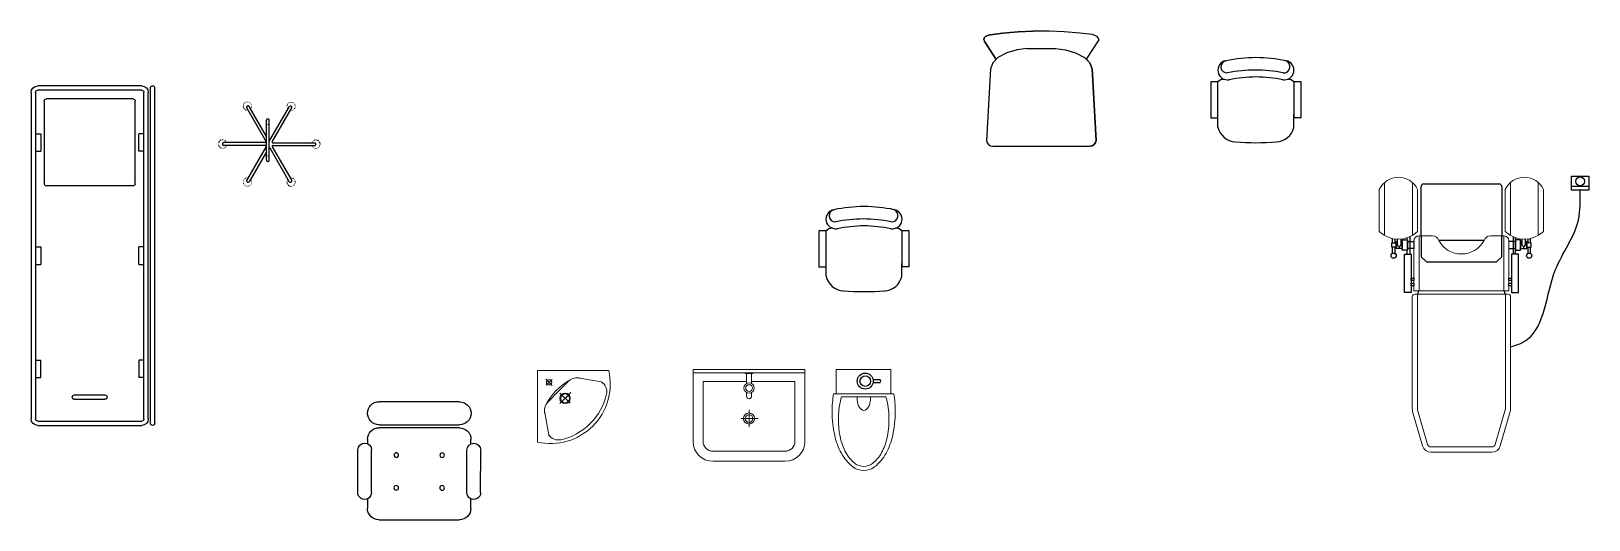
# Model space of a CAD drawing. Header units: inches. Extents: x -3793 to 5149, y -330 to 2476.
import ezdxf

# ---------------------------------------------------------------- set-up
doc = ezdxf.new("R2010")
doc.units = ezdxf.units.IN
doc.header["$MEASUREMENT"] = 0
doc.linetypes.add('DOT2', pattern=[0.125, 0, -0.125])
doc.layers.add('All', color=7, linetype='Continuous')
doc.layers.add('DIMENSIONES', color=1, linetype='Continuous', lineweight=25)
doc.layers.add('ICU bed', color=255, linetype='Continuous', lineweight=15)
doc.styles.add('ГОСТ 2.304', font='isocpeui.ttf')

# ---------------------------------------------------------------- blocks, each defined once
blk = doc.blocks.new('Basin 1')
at = {"color": 0, "lineweight": 0}
for p, q in [((-321.1, 0), (321.1, 0)), ((-321.1, 0), (-321.1, -412.8)), ((321.1, 0), (321.1, -412.8)), ((-321.1, -19.1), (321.1, -19.1)), ((-263.7, -68.8), (-14.5, -68.8)), ((-263.7, -68.8), (-263.7, -412.8)), ((-22, -19.1), (-22, -23)), ((-22, -23), (0, -23)), ((-14.5, -23), (-14.5, -80.9)), ((22, -23), (0, -23)), ((14.5, -23), (14.5, -80.9)), ((14.5, -68.8), (263.7, -68.8)), ((22, -19.1), (22, -23)), ((263.7, -68.8), (263.7, -412.8)), ((-14.5, -132.4), (-14.5, -153.4)), ((14.5, -132.4), (14.5, -153.4)), ((0, -231.2), (0, -328.9)), ((-45.1, -281.9), (52.6, -281.9)), ((-206.4, -470.1), (206.4, -470.1)), ((-206.4, -527.5), (206.4, -527.5))]:
    blk.add_line(p, q, dxfattribs=at)
for centre, radius in [((0.1, -106.6), 29.6), ((0.1, -106.6), 19.2), ((0, -281.9), 31.9), ((0, -281.9), 21.8)]:
    blk.add_circle(centre, radius, dxfattribs=at)
for centre, radius, start, end in [((0.1, -153.7), 14.6, 179.07809, 269.07809), ((-0.1, -153.7), 14.6, 270.92191, 0.92191), ((-206.4, -412.8), 114.7, 180, 270), ((-206.4, -412.8), 57.3, 180, 270), ((206.4, -412.8), 114.7, 270, 0), ((206.4, -412.8), 57.3, 270, 0)]:
    blk.add_arc(centre, radius, start, end, dxfattribs=at)
blk = doc.blocks.new('Basin 2')
at = {"lineweight": 13}
for p, q in [((0, -410), (0, 0)), ((0, 0), (410, 0)), ((230.7, -40.7), (368.4, -65)), ((40.7, -230.7), (65, -368.4))]:
    blk.add_line(p, q, dxfattribs=at)
at = {"lineweight": 5}
for p, q in [((0, 0), (0, -200)), ((48.1, -48.1), (85.9, -85.9)), ((84.6, -50), (51.2, -83.3)), ((67.3, -67.3), (84.6, -50)), ((120.2, -120.2), (181, -59.4)), ((120.2, -120.2), (59.4, -181)), ((129.4, -129.4), (187.5, -187.5)), ((193, -125.2), (129.5, -188.7)), ((159.1, -159.1), (193, -125.2))]:
    blk.add_line(p, q, dxfattribs=at)
for centre, radius in [((67.3, -67.3), 15), ((159.1, -159.1), 30)]:
    blk.add_circle(centre, radius, dxfattribs=at)
at = {"lineweight": 13}
blk.add_circle((159.1, -159.1), 25, dxfattribs=at)
for centre, radius, start, end in [((355.5, -354.6), 345.1, 116.939, 154.30927), ((227.5, -107.4), 66.8, 72.81018, 134.07248), ((76, -76), 342.6, 315, 12.8137), ((331.8, -120.3), 66.4, 346.6009, 56.5492), ((107.4, -227.5), 66.8, 135.92752, 197.18982), ((76, -76), 342.6, 257.1863, 315), ((61.8, -61.8), 342.6, 281.99819, 315), ((120.3, -331.8), 66.4, 213.4508, 283.3991)]:
    blk.add_arc(centre, radius, start, end, dxfattribs=at)
at = {"lineweight": 5}
blk.add_arc((61.8, -61.8), 342.6, 315, 348.00181, dxfattribs=at)
blk = doc.blocks.new('commode')
at = {"lineweight": 18}
for p, q in [((0.0233, 0.5799), (0.0233, 0.4408)), ((0.0233, 0.5799), (0.338, 0.5799)), ((0.338, 0.5799), (0.338, 0.4408)), ((0.3542, 0.4408), (0.0087, 0.4408)), ((0.3093, 0.4224), (0.0536, 0.4224))]:
    blk.add_line(p, q, dxfattribs=at)
for p, q in [((0.2356, 0.5044), (0.275, 0.5044)), ((0.2357, 0.5217), (0.2745, 0.5217))]:
    blk.add_line(p, q)
for radius in [0.046, 0.0305]:
    blk.add_circle((0.1904, 0.5132), radius)
blk.add_arc((0.2685, 0.5129), 0.0107, 307.48803, 55.39402)
for centre, radius, start, end in [((0.6238, 0.337), 0.6238, 170.41844, 180), ((0.5354, 0.2931), 0.4991, 167.42665, 180), ((0.3603, 0.3321), 0.3197, 163.59544, 167.42665), ((0.277, 0.4171), 0.1337, 177.71327, 180), ((0.277, 0.4171), 0.1337, 180, 192.53987), ((0.23, 0.4066), 0.0855, 192.53987, 208.23495), ((0.2004, 0.3907), 0.052, 208.23495, 232.35431), ((0.1635, 0.3907), 0.052, 307.64569, 331.76505), ((0.1339, 0.4066), 0.0855, 331.76505, 347.46013), ((0.0869, 0.4171), 0.1337, 347.46013, 0), ((0.0869, 0.4171), 0.1337, 360, 2.28673), ((0.0026, 0.3321), 0.3197, 12.57335, 16.40456), ((-0.1725, 0.2931), 0.4991, 0, 12.57335), ((-0.261, 0.337), 0.6238, 0, 9.58156), ((0.6238, 0.337), 0.6238, 180, 192.57335), ((0.5354, 0.2931), 0.4991, 180, 192.57335), ((0.182, 0.3668), 0.0218, 232.35431, 270), ((0.182, 0.3668), 0.0218, 270, 307.64569), ((-0.1725, 0.2931), 0.4991, 347.42665, 0), ((-0.261, 0.337), 0.6238, 347.42665, 0), ((0.405, 0.2881), 0.3996, 192.57335, 208.30076), ((0.3603, 0.254), 0.3197, 192.57335, 208.30076), ((0.0026, 0.254), 0.3197, 331.69924, 347.42665), ((-0.0421, 0.2881), 0.3996, 331.69924, 347.42665), ((0.2672, 0.214), 0.2432, 208.30076, 232.43058), ((0.2501, 0.1947), 0.1945, 208.30076, 232.43058), ((0.1128, 0.1947), 0.1945, 307.56942, 331.69924), ((0.0957, 0.214), 0.2432, 307.56942, 331.69924), ((0.1814, 0.1024), 0.1024, 232.43058, 270), ((0.1814, 0.1055), 0.082, 232.43058, 270), ((0.1814, 0.1055), 0.082, 270, 307.56942), ((0.1814, 0.1024), 0.1024, 270, 307.56942)]:
    blk.add_arc(centre, radius, start, end, dxfattribs=at)
blk = doc.blocks.new('D Chair')
for p, q in [((-231, 0), (231, 0)), ((-297, -66), (-297, -66)), ((297, -66), (297, -66)), ((231, -132), (-231, -132)), ((-231, -149.7), (231, -149.7)), ((-297, -241), (-297, -215.7)), ((297, -215.7), (297, -241)), ((-352.7, -521.4), (-352.7, -277.2)), ((-273.5, -521.4), (-273.5, -277.2)), ((273.5, -521.4), (273.5, -277.2)), ((352.7, -521.4), (352.7, -277.2)), ((-298.8, -561.1), (-298.8, -558.3)), ((-297, -611.7), (-297, -557.6)), ((-292.5, -587.4), (-292.5, -587.4)), ((292.5, -587.4), (292.5, -587.4)), ((297, -557.6), (297, -611.7)), ((231, -677.7), (-231, -677.7))]:
    blk.add_line(p, q)
for centre in [(-131.5, -306.6), (131.5, -306.6), (-131.5, -494.5), (131.5, -494.5)]:
    blk.add_circle(centre, 13.2)
for centre, radius, start, end in [((-231, -66), 66, 90, 180), ((231, -66), 66, 0, 90), ((-231, -66), 66, 180, 270), ((231, -66), 66, 270, 0), ((-231, -215.7), 66, 90, 180), ((231, -215.7), 66, 0, 90), ((-313.1, -277.2), 39.6, 0, 180), ((313.1, -277.2), 39.6, 0, 180), ((-313.1, -521.4), 39.6, 180, 0), ((313.1, -521.4), 39.6, 180, 0), ((-231, -611.7), 66, 180, 270), ((231, -611.7), 66, 270, 0)]:
    blk.add_arc(centre, radius, start, end)
blk = doc.blocks.new('P Chair')
for p, q in [((-259.1, 349.2), (-259.1, 141.4)), ((-218.2, 349.2), (-259.1, 349.2)), ((-218.2, 142.2), (-218.2, 349.2)), ((258.7, 349.6), (217.8, 349.6)), ((217.8, 349.6), (217.8, 141.9)), ((258.7, 141.9), (258.7, 349.6)), ((-218.2, 89.1), (-218.2, 162.9)), ((217.8, 87.4), (217.8, 162.2))]:
    blk.add_line(p, q)
at = {"linetype": 'Continuous'}
for p, q in [((-218, 141.4), (-259.1, 141.4)), ((258.7, 141.9), (217.8, 141.9))]:
    blk.add_line(p, q, dxfattribs=at)
for centre, radius, start, end in [((-163.1, 415.9), 55.3, 99.89884, 279.75221), ((-165.7, 435.5), 35.2, 94.91276, 274.91276), ((0, -347.9), 836.2, 78.08993, 101.91007), ((163.1, 415.9), 55.3, 260.24779, 80.10116), ((158.8, 436.6), 36.2, 265.08724, 70.32125), ((-3.5, -349.1), 766.3, 78.01124, 101.98876), ((18.4, -534.9), 912.7, 91.15667, 100.87136), ((-18.4, -534.9), 912.7, 79.12864, 88.84333), ((-110.6, 114.5), 110.6, 193.25658, 265.9234), ((0, 1665.8), 1665.8, 265.9234, 274.0766), ((110.6, 114.5), 110.6, 274.0766, 345.83344)]:
    blk.add_arc(centre, radius, start, end, dxfattribs=at)
for centre, start, end in [((-180.9, 308.9), 90.72261, 132.8382), ((180.4, 309.4), 47.1618, 87.57171)]:
    blk.add_arc(centre, 54.9, start, end)
blk = doc.blocks.new('Waiting room chair')
at = {"layer": 'All', "color": 7, "linetype": 'Continuous'}
for p, q in [((2, 470.9), (7.3, 476.5)), ((7.3, 476.5), (13.3, 480.1)), ((13.3, 480.1), (20, 482.7)), ((20, 482.7), (27.8, 484.8)), ((27.8, 484.8), (82.5, 491.7)), ((82.5, 491.7), (149.8, 497.5)), ((149.8, 497.5), (215, 500)), ((285, 500), (215, 500)), ((350.2, 497.5), (285, 500)), ((417.5, 491.7), (350.2, 497.5)), ((472.2, 484.8), (417.5, 491.7)), ((480, 482.7), (472.2, 484.8)), ((486.7, 480.1), (480, 482.7)), ((492.7, 476.5), (486.7, 480.1)), ((498, 470.9), (492.7, 476.5)), ((0, 463.9), (2, 470.9)), ((0, 463.9), (1.3, 458.4)), ((53.9, 377.7), (1.3, 458.4)), ((144.7, 419.4), (100.8, 405.4)), ((188.6, 425.2), (144.7, 419.4)), ((188.6, 425.2), (311.4, 425.2)), ((311.4, 425.2), (355.3, 419.4)), ((355.3, 419.4), (399.2, 405.4)), ((446.1, 377.7), (498.7, 458.4)), ((500, 463.9), (498, 470.9)), ((500, 463.9), (498.7, 458.4)), ((39, 362), (29.1, 336.2)), ((61.4, 385.6), (39, 362)), ((100.8, 405.4), (61.4, 385.6)), ((399.2, 405.4), (438.6, 385.6)), ((438.6, 385.6), (461, 362)), ((461, 362), (470.9, 336.2)), ((29.1, 336.2), (12, 24.6)), ((470.9, 336.2), (488, 24.6)), ((12, 24.6), (14.1, 15.2)), ((14.1, 15.2), (20.1, 7.2)), ((20.1, 7.2), (29, 1.9)), ((29, 1.9), (39.6, 0)), ((39.6, 0), (460.4, 0)), ((471, 1.9), (460.4, 0)), ((479.9, 7.2), (471, 1.9)), ((485.9, 15.2), (479.9, 7.2)), ((488, 24.6), (485.9, 15.2))]:
    blk.add_line(p, q, dxfattribs=at)
blk.add_lwpolyline([(12, 24.6), (14.1, 15.2), (20.1, 7.2), (29, 1.9), (39.6, 0), (460.4, 0), (471, 1.9), (479.9, 7.2), (485.9, 15.2), (488, 24.6), (470.9, 336.2), (461, 362), (446.1, 377.7), (498.7, 458.4), (500, 463.9), (498, 471), (492.7, 476.5), (486.7, 480.1), (480, 482.7), (472.2, 484.9), (417.5, 491.7), (350.2, 497.5), (285, 500), (215, 500), (149.8, 497.5), (82.5, 491.7), (27.8, 484.9), (20, 482.7), (13.3, 480.1), (7.3, 476.5), (2, 471), (0, 463.9), (1.3, 458.4), (53.9, 377.7), (39, 362), (29.1, 336.2)], close=True, dxfattribs=at)
blk = doc.blocks.new('bed')
at = {"color": 0}
for p, q in [((-0.3363, 0.1375), (-0.3363, 2.0125)), ((-0.3113, 0.1375), (-0.3113, 2.0125)), ((-0.2988, 2.05), (0.2987, 2.05)), ((-0.2988, 2.025), (0.2987, 2.025)), ((0.3112, 2.0125), (0.3112, 0.1375)), ((0.3363, 2.0125), (0.3363, 0.1375)), ((0.3487, 2.0375), (0.3487, 0.1125)), ((0.3737, 2.0375), (0.3737, 0.1125)), ((-0.0875, 1.9), (0.0875, 1.9)), ((-0.0875, 1.875), (0.0875, 1.875)), ((-0.3113, 1.775), (-0.2812, 1.775)), ((-0.2812, 1.775), (-0.2812, 1.675)), ((0.2812, 1.675), (0.2812, 1.775)), ((0.3112, 1.775), (0.2812, 1.775)), ((-0.3113, 1.675), (-0.2812, 1.675)), ((0.3112, 1.675), (0.2812, 1.675)), ((-0.3113, 1.125), (-0.2812, 1.125)), ((-0.2812, 1.025), (-0.2812, 1.125)), ((0.2812, 1.125), (0.3112, 1.125)), ((0.2812, 1.125), (0.2812, 1.025)), ((-0.3113, 1.025), (-0.2812, 1.025)), ((0.3112, 1.025), (0.2812, 1.025)), ((-0.2613, 0.1875), (-0.2613, 0.6625)), ((0.2488, 0.675), (-0.2488, 0.675)), ((0.2612, 0.6625), (0.2612, 0.1875)), ((-0.3113, 0.475), (-0.2812, 0.475)), ((-0.2812, 0.375), (-0.2812, 0.475)), ((0.3112, 0.475), (0.2812, 0.475)), ((0.2812, 0.475), (0.2812, 0.375)), ((-0.3113, 0.375), (-0.2812, 0.375)), ((0.3112, 0.375), (0.2812, 0.375)), ((0.2987, 0.125), (-0.2988, 0.125)), ((0.2987, 0.1), (-0.2988, 0.1)), ((0.2488, 0.175), (-0.2488, 0.175))]:
    blk.add_line(p, q, dxfattribs=at)
for centre, radius, start, end in [((-0.2988, 2.0125), 0.0375, 90, 180), ((-0.2988, 2.0125), 0.0125, 90, 180), ((0.2987, 2.0125), 0.0375, 0, 90), ((0.2987, 2.0125), 0.0125, 0, 90), ((0.3612, 2.0375), 0.0125, 0, 180), ((-0.0875, 1.8875), 0.0125, 90, 270), ((0.0875, 1.8875), 0.0125, 270, 90), ((-0.2488, 0.6625), 0.0125, 90, 180), ((0.2488, 0.6625), 0.0125, 0, 90), ((-0.2488, 0.1875), 0.0125, 180, 270), ((0.2488, 0.1875), 0.0125, 270, 0), ((-0.2988, 0.1375), 0.0375, 180, 270), ((-0.2988, 0.1375), 0.0125, 180, 270), ((0.2987, 0.1375), 0.0375, 270, 0), ((0.2987, 0.1375), 0.0125, 270, 0), ((0.3612, 0.1125), 0.0125, 180, 0)]:
    blk.add_arc(centre, radius, start, end, dxfattribs=at)
blk = doc.blocks.new('stand')
for p, q in [((-0.021, 0.019), (-0.161, 0.261)), ((-0.004, 0.028), (-0.144, 0.271)), ((0.02, 0.055), (0.145, 0.271)), ((0.022, 0.018), (0.162, 0.261)), ((0, 0.116), (0, -0.172)), ((0.02, 0.116), (0.02, -0.172)), ((-0.026, 0.011), (-0.327, 0.011)), ((0.026, 0.01), (0.327, 0.01)), ((-0.026, -0.009), (-0.327, -0.009)), ((-0.022, -0.016), (-0.162, -0.259)), ((-0.005, -0.027), (-0.145, -0.269)), ((0.02, -0.055), (0.144, -0.27)), ((0.021, -0.017), (0.161, -0.26)), ((0.026, -0.01), (0.327, -0.01))]:
    blk.add_line(p, q)
at = {"color": 9, "linetype": 'DOT2', "ltscale": 0.01}
for p, q in [((0, 0.086), (0.02, 0.086)), ((0, 0.085), (0.02, 0.085)), ((0, -0.141), (0.02, -0.141)), ((0, -0.142), (0.02, -0.142))]:
    blk.add_line(p, q, dxfattribs=at)
for centre, start, end in [((-0.157, 0.273), 319.4712, 280.5288), ((0.157, 0.273), 259.4712, 220.5288), ((-0.335, 0.001), 19.4712, 340.5288), ((0.335, 0), 199.4712, 160.5288), ((-0.157, -0.271), 79.4712, 40.5288), ((0.157, -0.272), 139.4712, 100.5288)]:
    blk.add_arc(centre, 0.03, start, end, dxfattribs=at)
for centre, radius, start, end in [((-0.155, 0.265), 0.008, 120.3733, 210), ((0.001, 0), 0.315, 119.6267, 120.3733), ((-0.151, 0.267), 0.008, 30, 119.6267), ((0.152, 0.267), 0.008, 60.3733, 150), ((0, 0), 0.315, 59.6267, 60.3733), ((0.155, 0.265), 0.008, 330, 59.6267), ((0.01, 0.116), 0.01, 0, 180), ((-0.327, 0.003), 0.008, 90, 179.6267), ((-0.02, 0.001), 0.315, 179.6267, 180.3733), ((-0.026, 0.016), 0.005, 270, 30), ((0, 0.031), 0.005, 210, 265.2425), ((0.026, 0.015), 0.005, 150, 270), ((0.327, 0.002), 0.008, 0.3733, 90), ((0.02, 0), 0.315, 359.6267, 0.3733), ((-0.327, -0.001), 0.008, 180.3733, 270), ((-0.026, -0.014), 0.005, 330, 90), ((0, -0.029), 0.005, 85.2425, 150), ((0.026, -0.015), 0.005, 90, 210), ((0.327, -0.002), 0.008, 270, 359.6267), ((0.01, -0.172), 0.01, 180, 0), ((-0.155, -0.263), 0.008, 150, 239.6267), ((0, 0.002), 0.315, 239.6267, 240.3733), ((-0.152, -0.265), 0.008, 240.3733, 330), ((0.151, -0.266), 0.008, 210, 299.6267), ((-0.001, 0.001), 0.315, 299.6267, 300.3733), ((0.155, -0.264), 0.008, 300.3733, 30)]:
    blk.add_arc(centre, radius, start, end)
blk = doc.blocks.new('ICU Bed')
at = {"layer": 'ICU bed', "lineweight": 25}
for p, q in [((-1585, 631.4), (-1585, 731.4)), ((-1585, 731.4), (-1505, 731.4)), ((-1525, 731.4), (-1525, 631.4)), ((-1505, 731.4), (-1505, 631.4)), ((-1505, 631.4), (-1585, 631.4)), ((-1202, 396.7), (-1226.3, 396.7)), ((-1223.6, 381.7), (-1202, 381.7)), ((-1191.3, 367.5), (-1222.4, 367.5)), ((-1169.5, 374.5), (-1209.5, 374.5)), ((-1209.5, 374.5), (-1209.5, 367.5)), ((-1202, 399.5), (-1202, 374.5)), ((-1177, 399.5), (-1202, 399.5)), ((-1202, 374.5), (-1177, 374.5)), ((-1177, 374.5), (-1177, 399.5)), ((-1141, 396.7), (-1177, 396.7)), ((-1177, 381.7), (-1141, 381.7)), ((-1169.5, 339.5), (-1169.5, 374.5)), ((-1236.5, 296.2), (-1137.2, 296.2)), ((-1219.5, 311.2), (-1230.6, 311.2)), ((-1223, 347.5), (-1191.3, 347.5)), ((-1219.5, 339.5), (-1219.5, 309.5)), ((-1159.5, 339.5), (-1219.5, 339.5)), ((-1219.5, 309.5), (-1159.5, 309.5)), ((-1209.5, 347.5), (-1209.5, 339.5)), ((-1209.5, 339.5), (-1169.5, 339.5)), ((-1209.5, 309.5), (-1209.5, 272.7)), ((-1169.5, 309.5), (-1209.5, 309.5)), ((-1181.3, 357.5), (-1181.3, 357.5)), ((-1181.3, 356.9), (-1169.5, 356.9)), ((-1169.5, 272.7), (-1169.5, 309.5)), ((-1159.5, 309.5), (-1159.5, 339.5)), ((-1137.2, 311.2), (-1159.5, 311.2)), ((-1137.2, 327.7), (-1137.2, 287.7)), ((-917.2, 327.7), (-1137.2, 327.7)), ((-1137.2, 287.7), (-917.2, 287.7)), ((-999.7, 272.7), (-999.7, 287.7)), ((-999.7, 287.7), (-984.7, 287.7)), ((-984.7, 272.7), (-999.7, 272.7)), ((-984.7, 287.7), (-984.7, 272.7)), ((-969.7, 272.7), (-969.7, 287.7)), ((-969.7, 287.7), (-954.7, 287.7)), ((-954.7, 272.7), (-969.7, 272.7)), ((-954.7, 287.7), (-954.7, 272.7)), ((-917.2, 287.7), (-917.2, 327.7)), ((-1539.8, -216.4), (-1539.8, 216.4)), ((-1524.8, 231.4), (-1242.3, 231.4)), ((-1122.3, 231.4), (-1242.3, 231.4)), ((-1092.3, 201.4), (-1122.3, 231.4)), ((-1092.3, -201.4), (-1092.3, 201.4)), ((-927.2, 245.8), (-906.9, 248.5)), ((-1215.3, 130), (-1215.3, -130)), ((-1242.3, -231.4), (-1524.8, -231.4)), ((-1242.3, -231.4), (-1122.3, -231.4)), ((-1122.3, -231.4), (-1092.3, -201.4)), ((-906.9, -248.5), (-927.2, -245.8)), ((-1236.5, -296.2), (-1137.2, -296.2)), ((-1219.5, -311.2), (-1230.6, -311.2)), ((-1223, -347.5), (-1191.3, -347.5)), ((-1219.5, -339.5), (-1219.5, -309.5)), ((-1219.5, -309.5), (-1159.5, -309.5)), ((-1159.5, -339.5), (-1219.5, -339.5)), ((-1209.5, -309.5), (-1209.5, -272.7)), ((-1209.5, -272.7), (-1169.5, -272.7)), ((-1169.5, -309.5), (-1209.5, -309.5)), ((-1209.5, -347.5), (-1209.5, -339.5)), ((-1209.5, -339.5), (-1169.5, -339.5)), ((-1181.3, -356.9), (-1169.5, -356.9)), ((-1181.3, -357.5), (-1181.3, -357.5)), ((-1169.5, -272.7), (-1169.5, -309.5)), ((-1169.5, -339.5), (-1169.5, -374.5)), ((-1159.5, -309.5), (-1159.5, -339.5)), ((-1137.2, -311.2), (-1159.5, -311.2)), ((-1137.2, -327.7), (-1137.2, -287.7)), ((-1137.2, -287.7), (-917.2, -287.7)), ((-917.2, -327.7), (-1137.2, -327.7)), ((-999.7, -287.7), (-999.7, -272.7)), ((-999.7, -272.7), (-984.7, -272.7)), ((-984.7, -287.7), (-999.7, -287.7)), ((-984.7, -272.7), (-984.7, -287.7)), ((-969.7, -287.7), (-969.7, -272.7)), ((-969.7, -272.7), (-954.7, -272.7)), ((-954.7, -287.7), (-969.7, -287.7)), ((-954.7, -272.7), (-954.7, -287.7)), ((-917.2, -287.7), (-917.2, -327.7)), ((-1202, -396.7), (-1226.3, -396.7)), ((-1223.6, -381.7), (-1202, -381.7)), ((-1191.3, -367.5), (-1222.4, -367.5)), ((-1209.5, -374.5), (-1209.5, -367.5)), ((-1169.5, -374.5), (-1209.5, -374.5)), ((-1202, -399.5), (-1202, -374.5)), ((-1202, -374.5), (-1177, -374.5)), ((-1177, -399.5), (-1202, -399.5)), ((-1177, -374.5), (-1177, -399.5)), ((-1177, -381.7), (-1141, -381.7)), ((-1141, -396.7), (-1177, -396.7))]:
    blk.add_line(p, q, dxfattribs=at)
at = {"layer": 'ICU bed'}
for p, q in [((-1267.3, 471.4), (-1507.3, 471.4)), ((-1244.3, 441.4), (-1548.4, 441.4)), ((-1244.3, 281.4), (-1548.4, 281.4)), ((-927.2, 272.7), (-1215.3, 272.7)), ((-1209.5, 272.7), (-1169.5, 272.7)), ((-927.2, -272.7), (-927.2, 272.7)), ((-891.9, 282.2), (-247.8, 282.2)), ((-233.9, 280.2), (-36, 222.7)), ((-1507.3, 251.4), (-1267.3, 251.4)), ((-1242.3, 242.7), (-1242.3, 166)), ((-927.2, 242.7), (-1242.3, 242.7)), ((-906.9, -267.2), (-906.9, 267.2)), ((-906.9, 252.2), (-247.8, 252.2)), ((-242.2, 251.4), (-44.4, 193.9)), ((-30, 174.7), (-30, -174.7)), ((0, 174.7), (0, -174.7)), ((-1242.3, -166), (-1242.3, -242.7)), ((-1507.3, -251.4), (-1267.3, -251.4)), ((-927.2, -242.7), (-1242.3, -242.7)), ((-247.8, -252.2), (-906.9, -252.2)), ((-44.4, -193.9), (-242.2, -251.4)), ((-36, -222.7), (-233.9, -280.2)), ((-1244.3, -281.4), (-1548.4, -281.4)), ((-1215.3, -272.7), (-927.2, -272.7)), ((-247.8, -282.2), (-891.9, -282.2)), ((-1244.3, -441.4), (-1548.4, -441.4)), ((-1267.3, -471.4), (-1507.3, -471.4))]:
    blk.add_line(p, q, dxfattribs=at)
at = {"layer": 'ICU bed', "lineweight": 25}
for centre, radius in [((-1555, 681.4), 25), ((-1128.1, 389.2), 15), ((-1128.1, -389.2), 15)]:
    blk.add_circle(centre, radius, dxfattribs=at)
at = {"layer": 'ICU bed'}
for centre, radius, start, end in [((-1458.4, 361.4), 120.4, 113.99101, 246.00899), ((-1379.3, 361.4), 156.9, 315.50371, 44.49629), ((-1212, 242.6), 30.4, 96.31533, 179.64277), ((-891.9, 267.2), 15, 90, 180), ((-247.8, 232.2), 50, 73.78484, 90), ((-247.8, 232.2), 20, 73.78484, 90), ((-50, 174.7), 20, 0, 73.78484), ((-50, 174.7), 50, 0, 73.78484), ((-1203.7, 166.8), 38.6, 181.27108, 252.57762), ((-1285.7, 0), 147.8, 298.44097, 61.55903), ((-1204.1, -166.5), 38.2, 107.00018, 179.15112), ((-50, -174.7), 20, 286.21516, 0), ((-50, -174.7), 50, 286.21516, 0), ((-1458.4, -361.4), 120.4, 113.99101, 246.00899), ((-1379.3, -361.4), 156.9, 315.50371, 44.49629), ((-1212, -242.6), 30.4, 180.35723, 263.68467), ((-891.9, -267.2), 15, 180, 270), ((-247.8, -232.2), 20, 270, 286.21516), ((-247.8, -232.2), 50, 270, 286.21516)]:
    blk.add_arc(centre, radius, start, end, dxfattribs=at)
at = {"layer": 'ICU bed', "lineweight": 25}
for centre, radius, start, end in [((-1191.3, 357.5), 10, 0, 90), ((-1191.3, 357.5), 10, 270, 0), ((-1524.8, 216.4), 15, 90, 180), ((-1524.8, -216.4), 15, 180, 270), ((-1191.3, -357.5), 10, 0, 90), ((-1191.3, -357.5), 10, 270, 0)]:
    blk.add_arc(centre, radius, start, end, dxfattribs=at)
blk.add_open_spline([(-604.4, 282.2), (-614.8, 319.2), (-680.2, 481.1), (-1036, 486.2), (-1278.3, 686.5), (-1445.8, 682.7), (-1505, 681.4)], degree=3, knots=[98.473746, 98.473746, 98.473746, 98.473746, 210.682091, 637.15222, 953.829629, 1126.933994, 1126.933994, 1126.933994, 1126.933994], dxfattribs=at)
at = {"layer": 'ICU bed', "style": 'ГОСТ 2.304'}
for tag, p, flags in [('ROOM', (-1203.8, 772.5), 5), ('5MANUFACTURER', (-1184.8, 751.6), 5), ('6UNITS', (-1184.7, 747.3), 13), ('2NAME', (-1184.5, 767.2), 13), ('3MODEL', (-1184.5, 761.9), 5), ('9NOTE', (-1184.7, 739.3), 5), ('4CODE', (-1184.4, 756.3), 5), ('1POSITION', (-1184.6, 771.5), 4), ('8MASS', (-1184.3, 743.1), 5)]:
    blk.add_attdef(tag, p, '', height=2.5, dxfattribs=dict(at, flags=flags))

msp = doc.modelspace()

# ---------------------------------------------------------------- block references
for name, p in [('P Chair', (3238.3, 1835.8)), ('P Chair', (988.5, 980.5)), ('Basin 2', (-886.9, 526.9)), ('Basin 1', (328.3, 533.7))]:
    msp.add_blockref(name, p)
at = {"color": 0, "xscale": 799.9999999999545, "yscale": 799.9999999999545, "zscale": 799.9999999999545, "rotation": 180}
msp.add_blockref('stand', (-2426, 1828, 0), dxfattribs=at)
at = {"color": 7, "xscale": 1000, "yscale": 1000, "zscale": 1000}
msp.add_blockref('commode', (805.2, -46.4), dxfattribs=at)
at = {"xscale": -1, "rotation": 359.9245015191231}
msp.add_blockref('D Chair', (-1564.6, 348.3), dxfattribs=at)
at = {"layer": 'All', "xscale": 1.320037316888529, "yscale": 1.320037316888529, "zscale": 1.320037316888529, "rotation": 0.04996466127095568}
msp.add_blockref('Waiting room chair', (1676.3, 1815.5), dxfattribs=at)
at = {"layer": 'DIMENSIONES', "color": 0, "xscale": -1000, "yscale": 1000, "zscale": 1000, "rotation": 180}
msp.add_blockref('bed', (-3456.5, 2262.2), dxfattribs=at)
at = {"layer": 'ICU bed', "color": 18, "true_color": 0x000000, "rotation": 270}
msp.add_blockref('ICU Bed', (4418, 58.8), dxfattribs=at)

doc.saveas('drawing.dxf')
